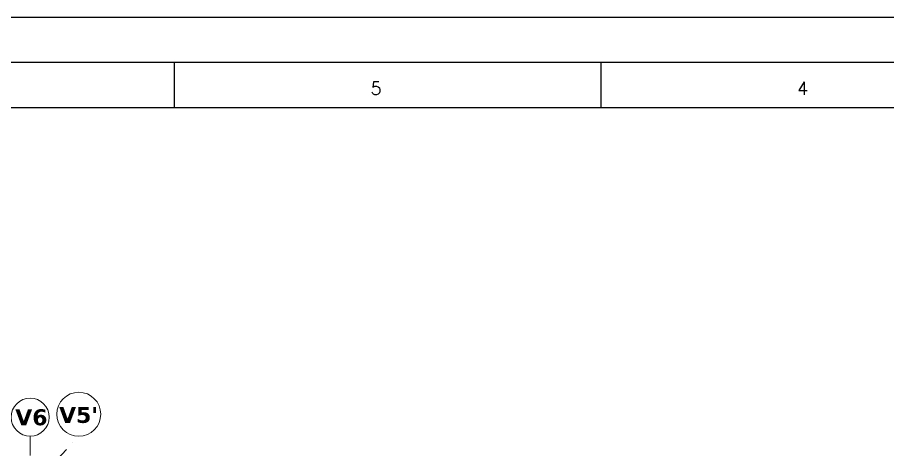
# Model space of a CAD drawing. Header units: millimetres. Extents: x -3092155 to 4513934, y -12317808 to 1850003.
# Drawn here: x -387959 to -360724, y -5498050 to -5484519 of the extents above; entities that cross this region are included whole.
import ezdxf
from ezdxf.enums import TextEntityAlignment as Align

# ---------------------------------------------------------------- set-up
doc = ezdxf.new("R2010")
doc.units = ezdxf.units.MM
doc.header["$LTSCALE"] = 2
doc.header["$MEASUREMENT"] = 0
doc.linetypes.add('DASHDOT', pattern=[1, 0.5, -0.25, 0, -0.25])
doc.linetypes.add('HIDDEN', pattern=[0.375, 0.25, -0.125])
doc.layers.add('formate', color=7, linetype='Continuous')
for name, color, linetype, lineweight in [('GRID', 251, 'DASHDOT', 5), ('PROJ', 251, 'HIDDEN', 5), ('ST TEXT', 251, 'DASHDOT', 5)]:
    doc.layers.add(name, color=color, linetype=linetype, lineweight=lineweight)
doc.styles.add('5555', font='romans.shx', dxfattribs={"height": 125})
doc.styles.add('style2', font='verdana.ttf')

# ---------------------------------------------------------------- blocks, each defined once
blk = doc.blocks.new('sdfs')
at = {"layer": 'formate', "color": 0}
for p, q in [((-2732082, -7666596), (-2862742, -7666596)), ((-2733180, -7667695), (-2861643, -7667695)), ((-2784189, -7667695), (-2784189, -7668793)), ((-2773818, -7667695), (-2773818, -7668793)), ((-2734278, -7668793), (-2856152, -7668793))]:
    blk.add_line(p, q, dxfattribs=at)
at = {"layer": 'formate', "color": 0, "style": '5555'}
for s, p in [('5', (-2779281, -7668476)), ('4', (-2768911, -7668476))]:
    blk.add_text(s, height=311, dxfattribs=at).set_placement(p, align=Align.CENTER)
blk = doc.blocks.new('ejj')
at = {"layer": 'formate', "xscale": 1.287321868643671, "yscale": 1.287321868131411, "zscale": 1.287321868654578}
blk.add_blockref('sdfs', (3864032, 4320219), dxfattribs=at)

msp = doc.modelspace()

# ---------------------------------------------------------------- linework, layer by layer
at = {"layer": 'GRID', "color": 5, "ltscale": 600}
for p, q in [((-387559.4, -5497630.3), (-387559.4, -5586432.3)), ((-386834.4, -5498491.7), (-386037.4, -5497630.3))]:
    msp.add_line(p, q, dxfattribs=at)
at = {"layer": 'ST TEXT', "linetype": 'ByBlock', "ltscale": 1200}
for centre, radius in [((-386037.4, -5496942.9), 687.4), ((-387558.9, -5497035), 595.3)]:
    msp.add_circle(centre, radius, dxfattribs=at)

# ---------------------------------------------------------------- block references
at = {"layer": 'PROJ'}
msp.add_blockref('ejj', (-662935.4, 64638.9), dxfattribs=at)

# ---------------------------------------------------------------- texts
at = {"layer": 'ST TEXT', "ltscale": 0.1, "char_height": 450, "attachment_point": 5, "style": 'style2'}
for s, insert in [('{\\fVerdana|b1|i0|c0|p34;\\H1.1111x;V6}', (-387522, -5497043.1)), ("{\\fVerdana|b1|i0|c0|p34;\\H1.1111x;V5'}", (-386044.2, -5496969.1))]:
    msp.add_mtext(s, dxfattribs=dict(at, insert=insert))

doc.saveas('drawing.dxf')
